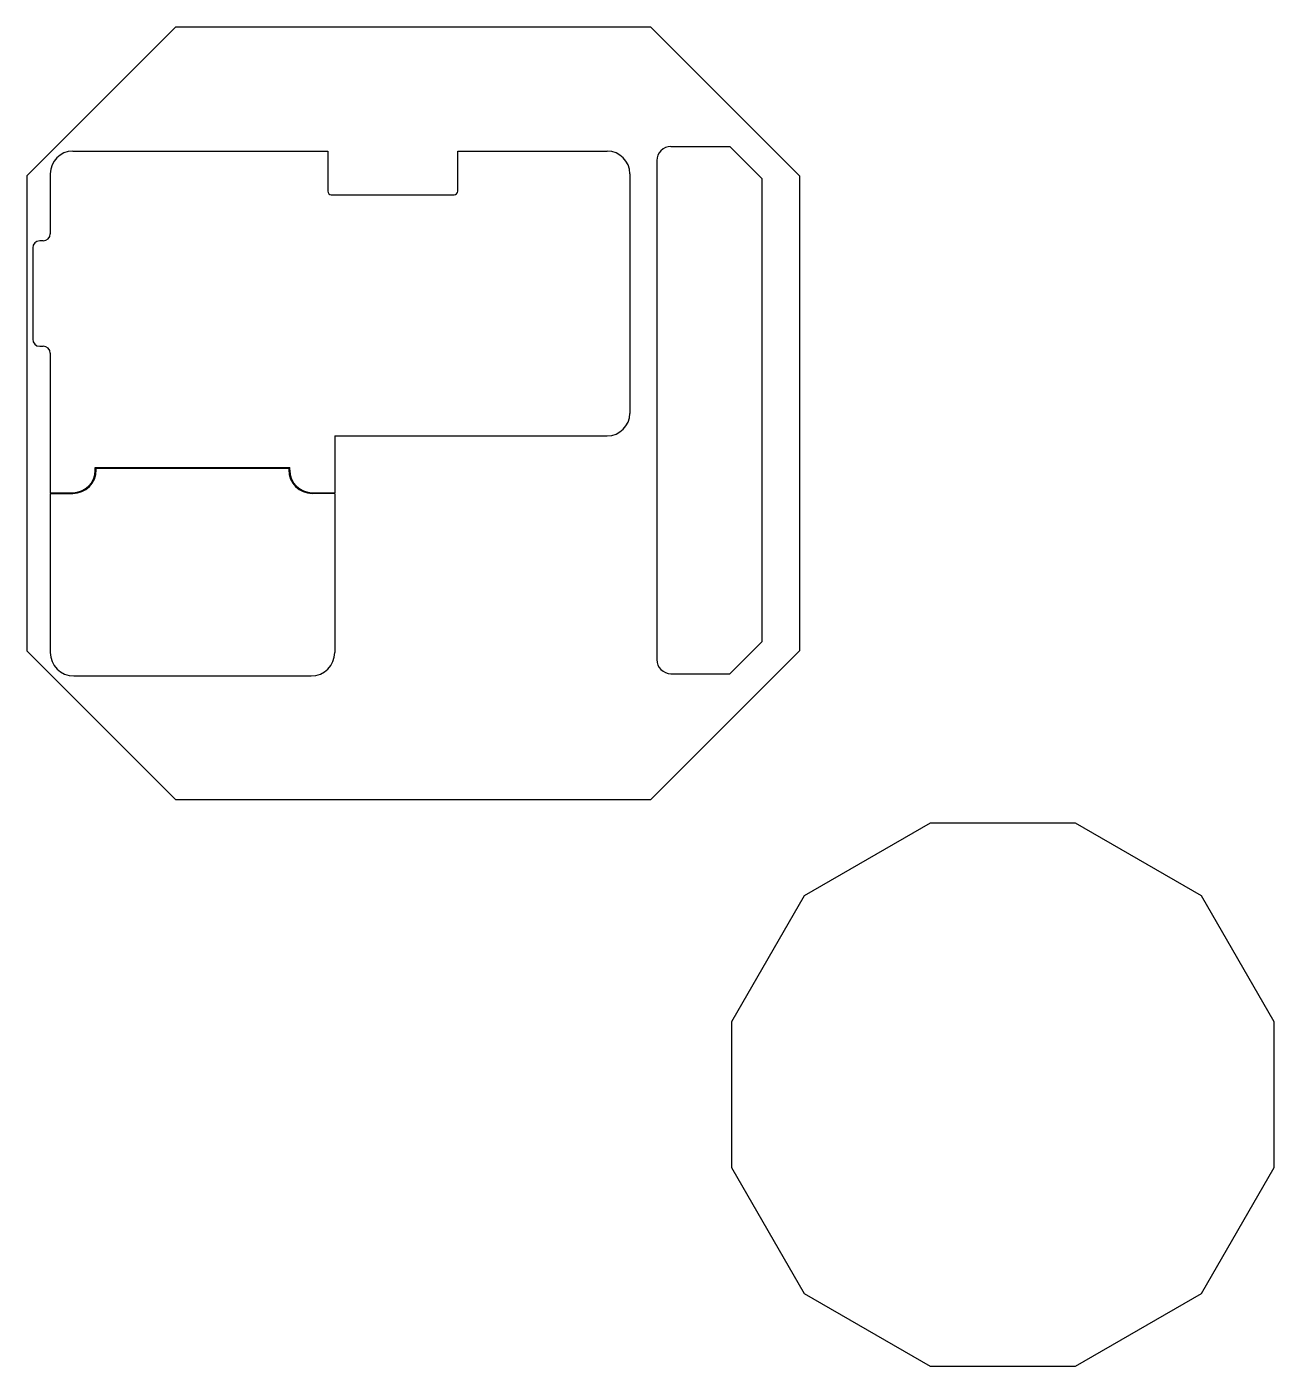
# Model space of a CAD drawing. Header units: millimetres. Extents: x 0 to 178, y -81 to 110.
import ezdxf

# ---------------------------------------------------------------- set-up
doc = ezdxf.new("R2010")
doc.units = ezdxf.units.MM
doc.layers.add('Sketch', color=7, linetype='CONTINUOUS')

msp = doc.modelspace()

# ---------------------------------------------------------------- linework, layer by layer
at = {"layer": 'Sketch'}
for p, q in [((0, 88.79), (21.21, 110)), ((21.21, 110), (88.79, 110)), ((88.79, 110), (110, 88.79)), ((6.54, 92.3), (42.84, 92.3)), ((42.84, 92.3), (42.84, 86.6)), ((61.34, 92.3), (82.64, 92.3)), ((61.34, 86.6), (61.34, 92.3)), ((91.69, 92.96), (100.09, 92.96)), ((100.09, 92.96), (104.69, 88.36)), ((89.69, 90.96), (89.69, 19.96)), ((0, 88.79), (0, 21.21)), ((3.34, 89.1), (3.34, 80.55)), ((85.84, 89.1), (85.84, 55)), ((104.69, 22.55), (104.69, 88.36)), ((110, 88.79), (110, 21.21)), ((43.34, 86.1), (60.84, 86.1)), ((0.84, 78.55), (0.84, 65.55)), ((2.34, 79.55), (1.84, 79.55)), ((1.84, 64.55), (2.34, 64.55)), ((3.34, 63.55), (3.34, 43.7)), ((43.84, 51.8), (82.64, 51.8)), ((43.84, 51.8), (43.84, 43.7)), ((9.74, 46.9), (9.74, 47.3)), ((9.74, 47.3), (37.44, 47.3)), ((9.89, 47.21), (37.29, 47.21)), ((9.89, 46.96), (9.89, 47.21)), ((37.29, 47.21), (37.29, 46.96)), ((37.44, 46.9), (37.44, 47.3)), ((3.34, 43.7), (6.54, 43.7)), ((3.34, 43.61), (3.34, 20.99)), ((3.34, 43.61), (6.54, 43.61)), ((40.64, 43.7), (43.84, 43.7)), ((43.84, 43.61), (40.64, 43.61)), ((43.84, 43.61), (43.84, 20.99)), ((0, 21.21), (21.21, 0)), ((110, 21.21), (88.79, 0)), ((100.09, 17.96), (104.69, 22.55)), ((6.69, 17.64), (40.49, 17.64)), ((91.69, 17.96), (100.09, 17.96)), ((88.79, 0), (21.21, 0)), ((128.58, -3.3), (110.65, -13.65)), ((149.29, -3.3), (128.58, -3.3)), ((167.22, -13.65), (149.29, -3.3)), ((110.65, -13.65), (100.3, -31.59)), ((177.57, -31.59), (167.22, -13.65)), ((100.3, -31.59), (100.3, -52.29)), ((177.57, -52.29), (177.57, -31.59)), ((100.3, -52.29), (110.65, -70.22)), ((167.22, -70.22), (177.57, -52.29)), ((110.65, -70.22), (128.58, -80.58)), ((149.29, -80.58), (167.22, -70.22)), ((128.58, -80.58), (149.29, -80.58))]:
    msp.add_line(p, q, dxfattribs=at)
for centre, radius, start, end in [((6.54, 89.1), 3.2, 90, 180), ((82.64, 89.1), 3.2, 0, 90), ((91.69, 90.96), 2, 90, 180), ((43.34, 86.6), 0.5, 180, -90), ((60.84, 86.6), 0.5, -90, 0), ((2.34, 80.55), 1, -90, 0), ((1.84, 78.55), 1, 90, 180), ((1.84, 65.55), 1, 180, -90), ((2.34, 63.55), 1, 0, 90), ((82.64, 55), 3.2, -90, 0), ((6.54, 46.96), 3.35, -90, 0), ((6.54, 46.9), 3.2, -90, 0), ((40.64, 46.96), 3.35, 180, -90), ((40.64, 46.9), 3.2, 180, -90), ((6.69, 20.99), 3.35, 180, -90), ((40.49, 20.99), 3.35, -90, 0), ((91.69, 19.96), 2, 180, -90)]:
    msp.add_arc(centre, radius, start, end, dxfattribs=at)

doc.saveas('drawing.dxf')
